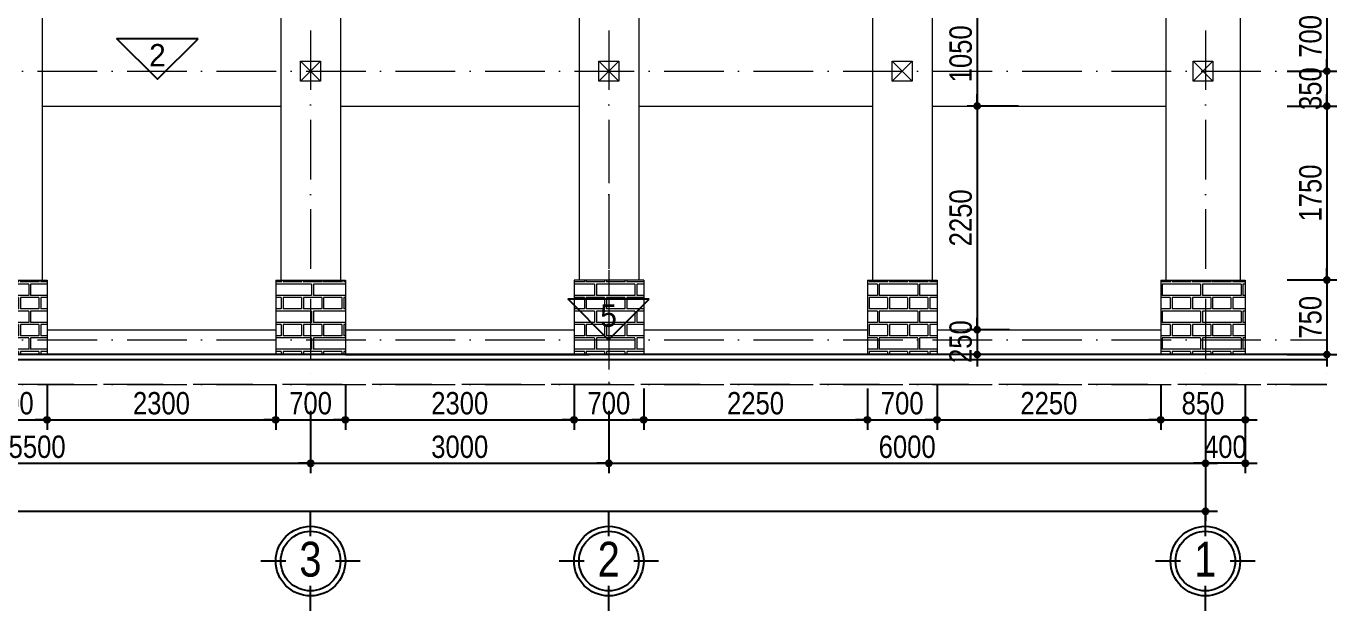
# Model space of a CAD drawing. Extents: x -1107188 to -523840, y 39692 to 514392.
# Drawn here: x -1077736 to -1064556, y 407575 to 413455 of the extents above; entities that cross this region are included whole.
import ezdxf
from ezdxf.enums import TextEntityAlignment as Align

# ---------------------------------------------------------------- set-up
doc = ezdxf.new("R2010")
doc.units = 0
doc.linetypes.add('ACAD_ISO10W100', pattern=[18, 12, -3, 0, -3])
doc.linetypes.add('DASHED2', pattern=[0.375, 0.25, -0.125])
doc.layers.get('DEFPOINTS').update_dxf_attribs({"linetype": 'CONTINUOUS'})
for name, color, linetype in [('DIM', 1, 'CONTINUOUS'), ('HATCH', 8, 'CONTINUOUS'), ('HATCHNGOI', 22, 'CONTINUOUS'), ('TAGS', 60, 'CONTINUOUS'), ('TUONG', 131, 'CONTINUOUS')]:
    doc.layers.add(name, color=color, linetype=linetype)
for name, color, linetype, lineweight in [('HACHT', 8, 'CONTINUOUS', 5), ('NET-THAY', 2, 'CONTINUOUS', 13), ('TRUC', 24, 'CONTINUOUS', 0)]:
    doc.layers.add(name, color=color, linetype=linetype, lineweight=lineweight)
doc.styles.add('AVO', font='')
doc.styles.add('HEL-CONDENSE', font='')
doc.styles.get("Standard").update_dxf_attribs({"font": ''})
doc.styles.add('VNI-HELVE-CONDENSEN', font='')
doc.styles.get('AVO').set_extended_font_data('VNI-Avo')
doc.styles.get('HEL-CONDENSE').set_extended_font_data('VNI-Helve-Condense')
doc.styles.get('Standard').set_extended_font_data('VNI-Helve-Condense')
doc.styles.get('VNI-HELVE-CONDENSEN').set_extended_font_data('VNI-Helve-Condense')
doc.dimstyles.new('D100', dxfattribs={"dimtxt": 225, "dimasz": 1.2, "dimexe": 100, "dimexo": 0, "dimgap": 50, "dimtad": 1, "dimdec": 0, "dimzin": 13, "dimdsep": 46, "dimtxsty": 'HEL-CONDENSE', "dimblk": 'D50', "dimcen": 0, "dimclrd": 1, "dimclre": 1, "dimclrt": 7, "dimadec": 0, "dimazin": 0, "dimtfac": 1, "dimtdec": 0, "dimtmove": 0, "dimatfit": 3, "dimldrblk": 'D50', "dimfxl": 1, "dimtolj": 1, "dimtzin": 13, "dimarcsym": 0})
doc.dimstyles.get("Standard").update_dxf_attribs({"dimtxt": 0.18, "dimasz": 0.18, "dimexe": 0.18, "dimexo": 0.0625, "dimgap": 0.09, "dimtad": 0, "dimtih": 1, "dimtoh": 1, "dimdec": 4, "dimzin": 0, "dimdsep": 46, "dimtxsty": 'Standard', "dimcen": 0.09, "dimadec": 0, "dimazin": 0, "dimtfac": 1, "dimtdec": 4, "dimtofl": 0, "dimtmove": 0, "dimatfit": 3, "dimfxl": 1, "dimtolj": 1, "dimtzin": 0, "dimarcsym": 0})
pattern_1 = [(180, (-2396478.65, 162383.13), (-3e-14, -270.968), [387.35, -19.05]), (180, (-2396478.65, 162268.83), (-3e-14, -270.968), [387.35, -19.05]), (180, (-2396580.25, 162247.64), (-3e-14, -270.968), [184.15, -19.05]), (180, (-2396580.25, 162133.34), (-3e-14, -270.968), [184.15, -19.05]), (270, (-2396478.65, 162383.13), (406.4, -7e-14), [114.3, -156.6672]), (270, (-2396459.6, 162383.13), (406.4, -7e-14), [114.3, -156.6672]), (270, (-2396580.25, 162247.64), (203.2, -4e-14), [114.3, -156.6672]), (270, (-2396561.2, 162247.64), (203.2, -4e-14), [114.3, -156.6672])]

# ---------------------------------------------------------------- blocks, each defined once
blk = doc.blocks.new('D50')
at = {"layer": 'DIM'}
blk.add_hatch(color=256, dxfattribs=at).paths.add_polyline_path([(25, 0, 1), (-25, 0, 1)])
blk.add_line((25, 0), (100, 0), dxfattribs=at)
blk.add_circle((0, 0), 25, dxfattribs=at)
blk = doc.blocks.new('*D770')
at = {"layer": 'DEFPOINTS', "color": 0, "transparency": 16777216}
for p in [(-1080376, 409587), (-1074876, 409587), (-1074876, 409058)]:
    blk.add_point(p, dxfattribs=at)
at = {"layer": 'DIM', "color": 1, "lineweight": -2, "transparency": 16777216}
for p, q in [((-1080376, 409587), (-1080376, 408958)), ((-1074876, 409587), (-1074876, 408958)), ((-1080375, 409058), (-1074877, 409058))]:
    blk.add_line(p, q, dxfattribs=at)
at = {"layer": 'DIM', "color": 1, "lineweight": -2, "transparency": 16777216, "xscale": 1.199999999999999, "yscale": 1.199999999999999, "zscale": 1.199999999999999, "rotation": 180}
blk.add_blockref('D50', (-1080376, 409058), dxfattribs=at)
at = {"layer": 'DIM', "color": 1, "lineweight": -2, "transparency": 16777216, "xscale": 1.199999999999999, "yscale": 1.199999999999999, "zscale": 1.199999999999999}
blk.add_blockref('D50', (-1074876, 409058), dxfattribs=at)
at = {"layer": 'DIM', "color": 7, "transparency": 16777216, "insert": (-1077626, 409223), "char_height": 225, "attachment_point": 5, "style": 'HEL-CONDENSE'}
blk.add_mtext('\\A1;5500', dxfattribs=at)
blk = doc.blocks.new('*D771')
at = {"layer": 'DEFPOINTS', "color": 0, "transparency": 16777216}
for p in [(-1074876, 409587), (-1071876, 409587), (-1071876, 409058)]:
    blk.add_point(p, dxfattribs=at)
at = {"layer": 'DIM', "color": 1, "lineweight": -2, "transparency": 16777216}
for p, q in [((-1074876, 409587), (-1074876, 408958)), ((-1071876, 409587), (-1071876, 408958)), ((-1074875, 409058), (-1071877, 409058))]:
    blk.add_line(p, q, dxfattribs=at)
at = {"layer": 'DIM', "color": 1, "lineweight": -2, "transparency": 16777216, "xscale": 1.199999999999999, "yscale": 1.199999999999999, "zscale": 1.199999999999999, "rotation": 180}
blk.add_blockref('D50', (-1074876, 409058), dxfattribs=at)
at = {"layer": 'DIM', "color": 1, "lineweight": -2, "transparency": 16777216, "xscale": 1.199999999999999, "yscale": 1.199999999999999, "zscale": 1.199999999999999}
blk.add_blockref('D50', (-1071876, 409058), dxfattribs=at)
at = {"layer": 'DIM', "color": 7, "transparency": 16777216, "insert": (-1073376, 409223), "char_height": 225, "attachment_point": 5, "style": 'HEL-CONDENSE'}
blk.add_mtext('\\A1;3000', dxfattribs=at)
blk = doc.blocks.new('*D772')
at = {"layer": 'DEFPOINTS', "color": 0, "transparency": 16777216}
for p in [(-1071876, 409587), (-1065876, 409587), (-1065876, 409058)]:
    blk.add_point(p, dxfattribs=at)
at = {"layer": 'DIM', "color": 1, "lineweight": -2, "transparency": 16777216}
for p, q in [((-1071876, 409587), (-1071876, 408958)), ((-1065876, 409587), (-1065876, 408958)), ((-1071875, 409058), (-1065877, 409058))]:
    blk.add_line(p, q, dxfattribs=at)
at = {"layer": 'DIM', "color": 1, "lineweight": -2, "transparency": 16777216, "xscale": 1.199999999999999, "yscale": 1.199999999999999, "zscale": 1.199999999999999, "rotation": 180}
blk.add_blockref('D50', (-1071876, 409058), dxfattribs=at)
at = {"layer": 'DIM', "color": 1, "lineweight": -2, "transparency": 16777216, "xscale": 1.199999999999999, "yscale": 1.199999999999999, "zscale": 1.199999999999999}
blk.add_blockref('D50', (-1065876, 409058), dxfattribs=at)
at = {"layer": 'DIM', "color": 7, "transparency": 16777216, "insert": (-1068876, 409223), "char_height": 225, "attachment_point": 5, "style": 'HEL-CONDENSE'}
blk.add_mtext('\\A1;6000', dxfattribs=at)
blk = doc.blocks.new('*D773')
at = {"layer": 'DEFPOINTS', "color": 0, "transparency": 16777216}
for p in [(-1098876, 409587), (-1065876, 409587), (-1065876, 408575)]:
    blk.add_point(p, dxfattribs=at)
at = {"layer": 'DIM', "color": 1, "lineweight": -2, "transparency": 16777216}
for p, q in [((-1098876, 409587), (-1098876, 408475)), ((-1065876, 409587), (-1065876, 408475)), ((-1098875, 408575), (-1065877, 408575))]:
    blk.add_line(p, q, dxfattribs=at)
at = {"layer": 'DIM', "color": 1, "lineweight": -2, "transparency": 16777216, "xscale": 1.199999999999999, "yscale": 1.199999999999999, "zscale": 1.199999999999999, "rotation": 180}
blk.add_blockref('D50', (-1098876, 408575), dxfattribs=at)
at = {"layer": 'DIM', "color": 1, "lineweight": -2, "transparency": 16777216, "xscale": 1.199999999999999, "yscale": 1.199999999999999, "zscale": 1.199999999999999}
blk.add_blockref('D50', (-1065876, 408575), dxfattribs=at)
at = {"layer": 'DIM', "color": 7, "transparency": 16777216, "insert": (-1082376, 408739), "char_height": 225, "attachment_point": 5, "style": 'HEL-CONDENSE'}
blk.add_mtext('\\A1;33000', dxfattribs=at)
blk = doc.blocks.new('A$C206177D3')
at = {"layer": 'TAGS', "ltscale": 1000}
for p, q in [((-37, 240), (-37, 490)), ((-287, -10), (-537, -10)), ((463, -10), (213, -10)), ((-37, -510), (-37, -260))]:
    blk.add_line(p, q, dxfattribs=at)
blk.add_circle((-37, -10), 350, dxfattribs=at)
at = {"layer": 'TAGS', "color": 254, "ltscale": 1000}
blk.add_circle((-37, -10), 300, dxfattribs=at)
at = {"layer": 'TAGS', "ltscale": 1000, "style": 'VNI-HELVE-CONDENSEN'}
blk.add_attdef('A', text='', height=350, dxfattribs=at).set_placement((-38, -166), align=Align.CENTER)
blk = doc.blocks.new('*D782')
at = {"layer": 'DEFPOINTS', "color": 0, "transparency": 16777216}
for p in [(-1065876, 409587), (-1065476, 409587), (-1065876, 409058)]:
    blk.add_point(p, dxfattribs=at)
at = {"layer": 'HATCHNGOI', "color": 1, "lineweight": -2, "transparency": 16777216}
for p, q in [((-1065876, 409587), (-1065876, 408958)), ((-1065476, 409587), (-1065476, 408958)), ((-1065477, 409058), (-1065875, 409058))]:
    blk.add_line(p, q, dxfattribs=at)
at = {"layer": 'HATCHNGOI', "color": 1, "lineweight": -2, "transparency": 16777216, "xscale": 1.199999999999999, "yscale": 1.199999999999999, "zscale": 1.199999999999999, "rotation": 180}
blk.add_blockref('D50', (-1065876, 409058), dxfattribs=at)
at = {"layer": 'HATCHNGOI', "color": 1, "lineweight": -2, "transparency": 16777216, "xscale": 1.199999999999999, "yscale": 1.199999999999999, "zscale": 1.199999999999999}
blk.add_blockref('D50', (-1065476, 409058), dxfattribs=at)
at = {"layer": 'HATCHNGOI', "color": 7, "transparency": 16777216, "insert": (-1065676, 409223), "char_height": 225, "attachment_point": 5, "style": 'HEL-CONDENSE'}
blk.add_mtext('\\A1;400', dxfattribs=at)
blk = doc.blocks.new('*D828')
at = {"layer": 'DEFPOINTS', "color": 0, "linetype": 'Continuous', "transparency": 16777216}
for p in [(-1078226, 409852), (-1077526, 409852), (-1077526, 409496)]:
    blk.add_point(p, dxfattribs=at)
at = {"layer": 'DIM', "color": 1, "linetype": 'Continuous', "lineweight": -2, "transparency": 16777216}
for p, q in [((-1078226, 409852), (-1078226, 409396)), ((-1077526, 409852), (-1077526, 409396)), ((-1078225, 409496), (-1077527, 409496))]:
    blk.add_line(p, q, dxfattribs=at)
at = {"layer": 'DIM', "color": 1, "linetype": 'Continuous', "lineweight": -2, "transparency": 16777216, "xscale": 1.199999999999999, "yscale": 1.199999999999999, "zscale": 1.199999999999999, "rotation": 180}
blk.add_blockref('D50', (-1078226, 409496), dxfattribs=at)
at = {"layer": 'DIM', "color": 1, "linetype": 'Continuous', "lineweight": -2, "transparency": 16777216, "xscale": 1.199999999999999, "yscale": 1.199999999999999, "zscale": 1.199999999999999}
blk.add_blockref('D50', (-1077526, 409496), dxfattribs=at)
at = {"layer": 'DIM', "color": 7, "linetype": 'Continuous', "transparency": 16777216, "insert": (-1077876, 409661), "char_height": 225, "attachment_point": 5, "style": 'HEL-CONDENSE'}
blk.add_mtext('\\A1;700', dxfattribs=at)
blk = doc.blocks.new('*D829')
at = {"layer": 'DEFPOINTS', "color": 0, "linetype": 'Continuous', "transparency": 16777216}
for p in [(-1077526, 409852), (-1075226, 409852), (-1075226, 409496)]:
    blk.add_point(p, dxfattribs=at)
at = {"layer": 'DIM', "color": 1, "linetype": 'Continuous', "lineweight": -2, "transparency": 16777216}
for p, q in [((-1077526, 409852), (-1077526, 409396)), ((-1075226, 409852), (-1075226, 409396)), ((-1077525, 409496), (-1075227, 409496))]:
    blk.add_line(p, q, dxfattribs=at)
at = {"layer": 'DIM', "color": 1, "linetype": 'Continuous', "lineweight": -2, "transparency": 16777216, "xscale": 1.199999999999999, "yscale": 1.199999999999999, "zscale": 1.199999999999999, "rotation": 180}
blk.add_blockref('D50', (-1077526, 409496), dxfattribs=at)
at = {"layer": 'DIM', "color": 1, "linetype": 'Continuous', "lineweight": -2, "transparency": 16777216, "xscale": 1.199999999999999, "yscale": 1.199999999999999, "zscale": 1.199999999999999}
blk.add_blockref('D50', (-1075226, 409496), dxfattribs=at)
at = {"layer": 'DIM', "color": 7, "linetype": 'Continuous', "transparency": 16777216, "insert": (-1076376, 409661), "char_height": 225, "attachment_point": 5, "style": 'HEL-CONDENSE'}
blk.add_mtext('\\A1;2300', dxfattribs=at)
blk = doc.blocks.new('*D830')
at = {"layer": 'DEFPOINTS', "color": 0, "linetype": 'Continuous', "transparency": 16777216}
for p in [(-1075226, 409852), (-1074526, 409852), (-1074526, 409496)]:
    blk.add_point(p, dxfattribs=at)
at = {"layer": 'DIM', "color": 1, "linetype": 'Continuous', "lineweight": -2, "transparency": 16777216}
for p, q in [((-1075226, 409852), (-1075226, 409396)), ((-1074526, 409852), (-1074526, 409396)), ((-1075225, 409496), (-1074527, 409496))]:
    blk.add_line(p, q, dxfattribs=at)
at = {"layer": 'DIM', "color": 1, "linetype": 'Continuous', "lineweight": -2, "transparency": 16777216, "xscale": 1.199999999999999, "yscale": 1.199999999999999, "zscale": 1.199999999999999, "rotation": 180}
blk.add_blockref('D50', (-1075226, 409496), dxfattribs=at)
at = {"layer": 'DIM', "color": 1, "linetype": 'Continuous', "lineweight": -2, "transparency": 16777216, "xscale": 1.199999999999999, "yscale": 1.199999999999999, "zscale": 1.199999999999999}
blk.add_blockref('D50', (-1074526, 409496), dxfattribs=at)
at = {"layer": 'DIM', "color": 7, "linetype": 'Continuous', "transparency": 16777216, "insert": (-1074876, 409661), "char_height": 225, "attachment_point": 5, "style": 'HEL-CONDENSE'}
blk.add_mtext('\\A1;700', dxfattribs=at)
blk = doc.blocks.new('*D831')
at = {"layer": 'DEFPOINTS', "color": 0, "linetype": 'Continuous', "transparency": 16777216}
for p in [(-1074526, 409852), (-1072226, 409852), (-1072226, 409496)]:
    blk.add_point(p, dxfattribs=at)
at = {"layer": 'DIM', "color": 1, "linetype": 'Continuous', "lineweight": -2, "transparency": 16777216}
for p, q in [((-1074526, 409852), (-1074526, 409396)), ((-1072226, 409852), (-1072226, 409396)), ((-1074525, 409496), (-1072227, 409496))]:
    blk.add_line(p, q, dxfattribs=at)
at = {"layer": 'DIM', "color": 1, "linetype": 'Continuous', "lineweight": -2, "transparency": 16777216, "xscale": 1.199999999999999, "yscale": 1.199999999999999, "zscale": 1.199999999999999, "rotation": 180}
blk.add_blockref('D50', (-1074526, 409496), dxfattribs=at)
at = {"layer": 'DIM', "color": 1, "linetype": 'Continuous', "lineweight": -2, "transparency": 16777216, "xscale": 1.199999999999999, "yscale": 1.199999999999999, "zscale": 1.199999999999999}
blk.add_blockref('D50', (-1072226, 409496), dxfattribs=at)
at = {"layer": 'DIM', "color": 7, "linetype": 'Continuous', "transparency": 16777216, "insert": (-1073376, 409661), "char_height": 225, "attachment_point": 5, "style": 'HEL-CONDENSE'}
blk.add_mtext('\\A1;2300', dxfattribs=at)
blk = doc.blocks.new('*D832')
at = {"layer": 'DEFPOINTS', "color": 0, "linetype": 'Continuous', "transparency": 16777216}
for p in [(-1072226, 409852), (-1071526, 409812), (-1071526, 409496)]:
    blk.add_point(p, dxfattribs=at)
at = {"layer": 'DIM', "color": 1, "linetype": 'Continuous', "lineweight": -2, "transparency": 16777216}
for p, q in [((-1072226, 409852), (-1072226, 409396)), ((-1071526, 409812), (-1071526, 409396)), ((-1072225, 409496), (-1071527, 409496))]:
    blk.add_line(p, q, dxfattribs=at)
at = {"layer": 'DIM', "color": 1, "linetype": 'Continuous', "lineweight": -2, "transparency": 16777216, "xscale": 1.199999999999999, "yscale": 1.199999999999999, "zscale": 1.199999999999999, "rotation": 180}
blk.add_blockref('D50', (-1072226, 409496), dxfattribs=at)
at = {"layer": 'DIM', "color": 1, "linetype": 'Continuous', "lineweight": -2, "transparency": 16777216, "xscale": 1.199999999999999, "yscale": 1.199999999999999, "zscale": 1.199999999999999}
blk.add_blockref('D50', (-1071526, 409496), dxfattribs=at)
at = {"layer": 'DIM', "color": 7, "linetype": 'Continuous', "transparency": 16777216, "insert": (-1071876, 409661), "char_height": 225, "attachment_point": 5, "style": 'HEL-CONDENSE'}
blk.add_mtext('\\A1;700', dxfattribs=at)
blk = doc.blocks.new('*D833')
at = {"layer": 'DEFPOINTS', "color": 0, "linetype": 'Continuous', "transparency": 16777216}
for p in [(-1071526, 409812), (-1069276, 409812), (-1069276, 409496)]:
    blk.add_point(p, dxfattribs=at)
at = {"layer": 'DIM', "color": 1, "linetype": 'Continuous', "lineweight": -2, "transparency": 16777216}
for p, q in [((-1071526, 409812), (-1071526, 409396)), ((-1069276, 409812), (-1069276, 409396)), ((-1071525, 409496), (-1069277, 409496))]:
    blk.add_line(p, q, dxfattribs=at)
at = {"layer": 'DIM', "color": 1, "linetype": 'Continuous', "lineweight": -2, "transparency": 16777216, "xscale": 1.199999999999999, "yscale": 1.199999999999999, "zscale": 1.199999999999999, "rotation": 180}
blk.add_blockref('D50', (-1071526, 409496), dxfattribs=at)
at = {"layer": 'DIM', "color": 1, "linetype": 'Continuous', "lineweight": -2, "transparency": 16777216, "xscale": 1.199999999999999, "yscale": 1.199999999999999, "zscale": 1.199999999999999}
blk.add_blockref('D50', (-1069276, 409496), dxfattribs=at)
at = {"layer": 'DIM', "color": 7, "linetype": 'Continuous', "transparency": 16777216, "insert": (-1070401, 409661), "char_height": 225, "attachment_point": 5, "style": 'HEL-CONDENSE'}
blk.add_mtext('\\A1;2250', dxfattribs=at)
blk = doc.blocks.new('*D834')
at = {"layer": 'DEFPOINTS', "color": 0, "linetype": 'Continuous', "transparency": 16777216}
for p in [(-1069276, 409812), (-1068576, 409852), (-1068576, 409496)]:
    blk.add_point(p, dxfattribs=at)
at = {"layer": 'DIM', "color": 1, "linetype": 'Continuous', "lineweight": -2, "transparency": 16777216}
for p, q in [((-1069276, 409812), (-1069276, 409396)), ((-1068576, 409852), (-1068576, 409396)), ((-1069275, 409496), (-1068577, 409496))]:
    blk.add_line(p, q, dxfattribs=at)
at = {"layer": 'DIM', "color": 1, "linetype": 'Continuous', "lineweight": -2, "transparency": 16777216, "xscale": 1.199999999999999, "yscale": 1.199999999999999, "zscale": 1.199999999999999, "rotation": 180}
blk.add_blockref('D50', (-1069276, 409496), dxfattribs=at)
at = {"layer": 'DIM', "color": 1, "linetype": 'Continuous', "lineweight": -2, "transparency": 16777216, "xscale": 1.199999999999999, "yscale": 1.199999999999999, "zscale": 1.199999999999999}
blk.add_blockref('D50', (-1068576, 409496), dxfattribs=at)
at = {"layer": 'DIM', "color": 7, "linetype": 'Continuous', "transparency": 16777216, "insert": (-1068926, 409661), "char_height": 225, "attachment_point": 5, "style": 'HEL-CONDENSE'}
blk.add_mtext('\\A1;700', dxfattribs=at)
blk = doc.blocks.new('*D835')
at = {"layer": 'DEFPOINTS', "color": 0, "linetype": 'Continuous', "transparency": 16777216}
for p in [(-1068576, 409852), (-1066326, 409852), (-1066326, 409496)]:
    blk.add_point(p, dxfattribs=at)
at = {"layer": 'DIM', "color": 1, "linetype": 'Continuous', "lineweight": -2, "transparency": 16777216}
for p, q in [((-1068576, 409852), (-1068576, 409396)), ((-1066326, 409852), (-1066326, 409396)), ((-1068575, 409496), (-1066327, 409496))]:
    blk.add_line(p, q, dxfattribs=at)
at = {"layer": 'DIM', "color": 1, "linetype": 'Continuous', "lineweight": -2, "transparency": 16777216, "xscale": 1.199999999999999, "yscale": 1.199999999999999, "zscale": 1.199999999999999, "rotation": 180}
blk.add_blockref('D50', (-1068576, 409496), dxfattribs=at)
at = {"layer": 'DIM', "color": 1, "linetype": 'Continuous', "lineweight": -2, "transparency": 16777216, "xscale": 1.199999999999999, "yscale": 1.199999999999999, "zscale": 1.199999999999999}
blk.add_blockref('D50', (-1066326, 409496), dxfattribs=at)
at = {"layer": 'DIM', "color": 7, "linetype": 'Continuous', "transparency": 16777216, "insert": (-1067451, 409661), "char_height": 225, "attachment_point": 5, "style": 'HEL-CONDENSE'}
blk.add_mtext('\\A1;2250', dxfattribs=at)
blk = doc.blocks.new('*D836')
at = {"layer": 'DEFPOINTS', "color": 0, "linetype": 'Continuous', "transparency": 16777216}
for p in [(-1066326, 409852), (-1065476, 409852), (-1065476, 409496)]:
    blk.add_point(p, dxfattribs=at)
at = {"layer": 'DIM', "color": 1, "linetype": 'Continuous', "lineweight": -2, "transparency": 16777216}
for p, q in [((-1066326, 409852), (-1066326, 409396)), ((-1065476, 409852), (-1065476, 409396)), ((-1066325, 409496), (-1065477, 409496))]:
    blk.add_line(p, q, dxfattribs=at)
at = {"layer": 'DIM', "color": 1, "linetype": 'Continuous', "lineweight": -2, "transparency": 16777216, "xscale": 1.199999999999999, "yscale": 1.199999999999999, "zscale": 1.199999999999999, "rotation": 180}
blk.add_blockref('D50', (-1066326, 409496), dxfattribs=at)
at = {"layer": 'DIM', "color": 1, "linetype": 'Continuous', "lineweight": -2, "transparency": 16777216, "xscale": 1.199999999999999, "yscale": 1.199999999999999, "zscale": 1.199999999999999}
blk.add_blockref('D50', (-1065476, 409496), dxfattribs=at)
at = {"layer": 'DIM', "color": 7, "linetype": 'Continuous', "transparency": 16777216, "insert": (-1065901, 409661), "char_height": 225, "attachment_point": 5, "style": 'HEL-CONDENSE'}
blk.add_mtext('\\A1;850', dxfattribs=at)
blk = doc.blocks.new('*D859')
at = {"layer": 'DEFPOINTS', "color": 0, "linetype": 'Continuous', "transparency": 16777216}
for p in [(-1067958, 413702), (-1068172, 412652), (-1067755, 412652)]:
    blk.add_point(p, dxfattribs=at)
at = {"layer": 'DIM', "color": 1, "linetype": 'Continuous', "lineweight": -2, "transparency": 16777216}
for p, q in [((-1067958, 413702), (-1068272, 413702)), ((-1068172, 413700), (-1068172, 412653)), ((-1067755, 412652), (-1068272, 412652))]:
    blk.add_line(p, q, dxfattribs=at)
at = {"layer": 'DIM', "color": 1, "linetype": 'Continuous', "lineweight": -2, "transparency": 16777216, "xscale": 1.199999999999999, "yscale": 1.199999999999999, "zscale": 1.199999999999999}
for p, rotation in [((-1068172, 413702), 90), ((-1068172, 412652), 270)]:
    blk.add_blockref('D50', p, dxfattribs=dict(at, rotation=rotation))
at = {"layer": 'DIM', "color": 7, "linetype": 'Continuous', "transparency": 16777216, "insert": (-1068337, 413177), "char_height": 225, "attachment_point": 5, "rotation": 90, "style": 'HEL-CONDENSE'}
blk.add_mtext('\\A1;1050', dxfattribs=at)
blk = doc.blocks.new('*D871')
at = {"layer": 'DEFPOINTS', "color": 0, "linetype": 'Continuous', "transparency": 16777216}
for p in [(-1067755, 412652), (-1068172, 410402), (-1067846, 410402)]:
    blk.add_point(p, dxfattribs=at)
at = {"layer": 'DIM', "color": 1, "linetype": 'Continuous', "lineweight": -2, "transparency": 16777216}
for p, q in [((-1067755, 412652), (-1068272, 412652)), ((-1068172, 412650), (-1068172, 410403)), ((-1067846, 410402), (-1068272, 410402))]:
    blk.add_line(p, q, dxfattribs=at)
at = {"layer": 'DIM', "color": 1, "linetype": 'Continuous', "lineweight": -2, "transparency": 16777216, "xscale": 1.199999999999999, "yscale": 1.199999999999999, "zscale": 1.199999999999999}
for p, rotation in [((-1068172, 412652), 90), ((-1068172, 410402), 270)]:
    blk.add_blockref('D50', p, dxfattribs=dict(at, rotation=rotation))
at = {"layer": 'DIM', "color": 7, "linetype": 'Continuous', "transparency": 16777216, "insert": (-1068337, 411527), "char_height": 225, "attachment_point": 5, "rotation": 90, "style": 'HEL-CONDENSE'}
blk.add_mtext('\\A1;2250', dxfattribs=at)
blk = doc.blocks.new('*D872')
at = {"layer": 'DEFPOINTS', "color": 0, "linetype": 'Continuous', "transparency": 16777216}
for p in [(-1067846, 410402), (-1068172, 410152), (-1067778, 410152)]:
    blk.add_point(p, dxfattribs=at)
at = {"layer": 'DIM', "color": 1, "linetype": 'Continuous', "lineweight": -2, "transparency": 16777216}
for p, q in [((-1067846, 410402), (-1068272, 410402)), ((-1068172, 410400), (-1068172, 410153)), ((-1067778, 410152), (-1068272, 410152))]:
    blk.add_line(p, q, dxfattribs=at)
at = {"layer": 'DIM', "color": 1, "linetype": 'Continuous', "lineweight": -2, "transparency": 16777216, "xscale": 1.199999999999999, "yscale": 1.199999999999999, "zscale": 1.199999999999999}
for p, rotation in [((-1068172, 410402), 90), ((-1068172, 410152), 270)]:
    blk.add_blockref('D50', p, dxfattribs=dict(at, rotation=rotation))
at = {"layer": 'DIM', "color": 7, "linetype": 'Continuous', "transparency": 16777216, "insert": (-1068337, 410282), "char_height": 225, "attachment_point": 5, "rotation": 90, "style": 'HEL-CONDENSE'}
blk.add_mtext('\\A1;250', dxfattribs=at)
blk = doc.blocks.new('*D876')
at = {"layer": 'DEFPOINTS', "color": 0, "linetype": 'Continuous', "transparency": 16777216}
for p in [(-1065056, 413702), (-1065056, 413002), (-1064656, 413002)]:
    blk.add_point(p, dxfattribs=at)
at = {"layer": 'DIM', "color": 1, "linetype": 'Continuous', "lineweight": -2, "transparency": 16777216}
for p, q in [((-1065056, 413702), (-1064556, 413702)), ((-1064656, 413700), (-1064656, 413003)), ((-1065056, 413002), (-1064556, 413002))]:
    blk.add_line(p, q, dxfattribs=at)
at = {"layer": 'DIM', "color": 1, "linetype": 'Continuous', "lineweight": -2, "transparency": 16777216, "xscale": 1.199999999999999, "yscale": 1.199999999999999, "zscale": 1.199999999999999}
for p, rotation in [((-1064656, 413702), 90), ((-1064656, 413002), 270)]:
    blk.add_blockref('D50', p, dxfattribs=dict(at, rotation=rotation))
at = {"layer": 'DIM', "color": 7, "linetype": 'Continuous', "transparency": 16777216, "insert": (-1064820, 413352), "char_height": 225, "attachment_point": 5, "rotation": 90, "style": 'HEL-CONDENSE'}
blk.add_mtext('\\A1;700', dxfattribs=at)
blk = doc.blocks.new('*D881')
at = {"layer": 'DEFPOINTS', "color": 0, "linetype": 'Continuous', "transparency": 16777216}
for p in [(-1065056, 412652), (-1065056, 410902), (-1064656, 410902)]:
    blk.add_point(p, dxfattribs=at)
at = {"layer": 'DIM', "color": 1, "linetype": 'Continuous', "lineweight": -2, "transparency": 16777216}
for p, q in [((-1065056, 412652), (-1064556, 412652)), ((-1064656, 412650), (-1064656, 410903)), ((-1065056, 410902), (-1064556, 410902))]:
    blk.add_line(p, q, dxfattribs=at)
at = {"layer": 'DIM', "color": 1, "linetype": 'Continuous', "lineweight": -2, "transparency": 16777216, "xscale": 1.199999999999999, "yscale": 1.199999999999999, "zscale": 1.199999999999999}
for p, rotation in [((-1064656, 412652), 90), ((-1064656, 410902), 270)]:
    blk.add_blockref('D50', p, dxfattribs=dict(at, rotation=rotation))
at = {"layer": 'DIM', "color": 7, "linetype": 'Continuous', "transparency": 16777216, "insert": (-1064820, 411777), "char_height": 225, "attachment_point": 5, "rotation": 90, "style": 'HEL-CONDENSE'}
blk.add_mtext('\\A1;1750', dxfattribs=at)
blk = doc.blocks.new('*D882')
at = {"layer": 'DEFPOINTS', "color": 0, "linetype": 'Continuous', "transparency": 16777216}
for p in [(-1065056, 410902), (-1065056, 410152), (-1064656, 410152)]:
    blk.add_point(p, dxfattribs=at)
at = {"layer": 'DIM', "color": 1, "linetype": 'Continuous', "lineweight": -2, "transparency": 16777216}
for p, q in [((-1065056, 410902), (-1064556, 410902)), ((-1064656, 410900), (-1064656, 410153)), ((-1065056, 410152), (-1064556, 410152))]:
    blk.add_line(p, q, dxfattribs=at)
at = {"layer": 'DIM', "color": 1, "linetype": 'Continuous', "lineweight": -2, "transparency": 16777216, "xscale": 1.199999999999999, "yscale": 1.199999999999999, "zscale": 1.199999999999999}
for p, rotation in [((-1064656, 410902), 90), ((-1064656, 410152), 270)]:
    blk.add_blockref('D50', p, dxfattribs=dict(at, rotation=rotation))
at = {"layer": 'DIM', "color": 7, "linetype": 'Continuous', "transparency": 16777216, "insert": (-1064820, 410527), "char_height": 225, "attachment_point": 5, "rotation": 90, "style": 'HEL-CONDENSE'}
blk.add_mtext('\\A1;750', dxfattribs=at)
blk = doc.blocks.new('*D874')
at = {"layer": 'DEFPOINTS', "color": 0, "linetype": 'Continuous', "transparency": 16777216}
for p in [(-1065056, 413002), (-1065056, 412652), (-1064656, 412652)]:
    blk.add_point(p, dxfattribs=at)
at = {"layer": 'DIM', "color": 1, "linetype": 'Continuous', "lineweight": -2, "transparency": 16777216}
for p, q in [((-1065056, 413002), (-1064556, 413002)), ((-1064656, 413000), (-1064656, 412653)), ((-1065056, 412652), (-1064556, 412652))]:
    blk.add_line(p, q, dxfattribs=at)
at = {"layer": 'DIM', "color": 1, "linetype": 'Continuous', "lineweight": -2, "transparency": 16777216, "xscale": 1.199999999999999, "yscale": 1.199999999999999, "zscale": 1.199999999999999}
for p, rotation in [((-1064656, 413002), 90), ((-1064656, 412652), 270)]:
    blk.add_blockref('D50', p, dxfattribs=dict(at, rotation=rotation))
at = {"layer": 'DIM', "color": 7, "linetype": 'Continuous', "transparency": 16777216, "insert": (-1064820, 412827), "char_height": 225, "attachment_point": 5, "rotation": 90, "style": 'HEL-CONDENSE'}
blk.add_mtext('\\A1;350', dxfattribs=at)
blk = doc.blocks.new('TUONG-NAM')
at = {"layer": 'TAGS'}
blk.add_lwpolyline([(-453, -453), (453, -453), (0, 0)], close=True, dxfattribs=at)
at = {"layer": 'TAGS', "linetype": 'Continuous', "style": 'AVO'}
blk.add_attdef('KH-TUONG', text='', height=250, dxfattribs=at).set_placement((0, -269), align=Align.MIDDLE_CENTER)

msp = doc.modelspace()

# ---------------------------------------------------------------- hatches: boundary and pattern name
at = {"layer": 'HACHT'}
h = msp.add_hatch(dxfattribs=at)
h.set_pattern_fill('AR-BRELM', color=256, scale=2, angle=180, style=0)
h.set_pattern_definition(pattern_1)
h.paths.add_polyline_path([(-1078225.774, 410901.638), (-1078225.774, 410151.638), (-1077525.774, 410151.638), (-1077525.774, 410901.638)])
h = msp.add_hatch(dxfattribs=at)
h.set_pattern_fill('AR-BRELM', color=256, scale=2, angle=180, style=0)
h.set_pattern_definition(pattern_1)
h.paths.add_polyline_path([(-1075225.774, 410901.638), (-1075225.774, 410151.638), (-1074525.774, 410151.638), (-1074525.774, 410901.638)])
h = msp.add_hatch(dxfattribs=at)
h.set_pattern_fill('AR-BRELM', color=256, scale=2, angle=180, style=0)
h.set_pattern_definition(pattern_1)
h.paths.add_polyline_path([(-1072225.774, 410901.638), (-1072225.774, 410151.638), (-1071525.774, 410151.638), (-1071525.774, 410901.638)])
h = msp.add_hatch(dxfattribs=at)
h.set_pattern_fill('AR-BRELM', color=256, scale=2, angle=180, style=0)
h.set_pattern_definition(pattern_1)
h.paths.add_polyline_path([(-1068575.774, 410151.638), (-1068575.774, 410901.638), (-1069275.774, 410901.638), (-1069275.774, 410151.638)])
h = msp.add_hatch(dxfattribs=at)
h.set_pattern_fill('AR-BRELM', color=256, scale=2, angle=180, style=0)
h.set_pattern_definition(pattern_1)
h.paths.add_polyline_path([(-1065475.774, 410301.638), (-1065475.774, 410901.638), (-1065925.774, 410901.638), (-1065925.774, 410301.638)])
h.paths.add_polyline_path([(-1066325.774, 410901.638), (-1066325.774, 410301.638), (-1065925.774, 410301.638), (-1065925.774, 410901.638)])
h.paths.add_polyline_path([(-1066325.774, 410301.638), (-1066325.774, 410151.638), (-1065925.774, 410151.638), (-1065925.774, 410301.638)])
h.paths.add_polyline_path([(-1065475.774, 410151.638), (-1065475.774, 410301.638), (-1065925.774, 410301.638), (-1065925.774, 410151.638)])

# ---------------------------------------------------------------- linework, layer by layer
at = {"layer": 'HATCH'}
msp.add_lwpolyline([(-1074525.774, 410151.638), (-1072075.774, 410151.638)], dxfattribs=at)
at = {"layer": 'NET-THAY'}
for p, q in [((-1077525.774, 410401.638), (-1075225.774, 410401.638)), ((-1074525.774, 410401.638), (-1072225.774, 410401.638)), ((-1071525.774, 410401.638), (-1069275.774, 410401.638)), ((-1068575.774, 410401.638), (-1066325.774, 410401.638))]:
    msp.add_line(p, q, dxfattribs=at)
for points in [[(-1077575.774, 420201.638), (-1077575.774, 410901.638)], [(-1075175.774, 420201.638), (-1075175.774, 410901.638)], [(-1074575.774, 420201.638), (-1074575.774, 410901.638)], [(-1072175.774, 420201.638), (-1072175.774, 410901.638)], [(-1071575.774, 420201.638), (-1071575.774, 410901.638)], [(-1069225.774, 420201.638), (-1069225.774, 410901.638)], [(-1068625.774, 420201.638), (-1068625.774, 410901.638)], [(-1066275.774, 420201.638), (-1066275.774, 410901.638)], [(-1065525.774, 420201.638), (-1065525.774, 410901.638)], [(-1074975.774, 413101.638), (-1074775.774, 413101.638), (-1074775.774, 412901.638), (-1074975.774, 412901.638), (-1074975.774, 413101.638)], [(-1074775.774, 413101.638), (-1074975.774, 412901.638)], [(-1074975.774, 413101.638), (-1074775.774, 412901.638)], [(-1071975.774, 413101.638), (-1071775.774, 413101.638), (-1071775.774, 412901.638), (-1071975.774, 412901.638), (-1071975.774, 413101.638)], [(-1071775.774, 413101.638), (-1071975.774, 412901.638)], [(-1071975.774, 413101.638), (-1071775.774, 412901.638)], [(-1069025.774, 413101.638), (-1068825.774, 413101.638), (-1068825.774, 412901.638), (-1069025.774, 412901.638), (-1069025.774, 413101.638)], [(-1068825.774, 413101.638), (-1069025.774, 412901.638)], [(-1069025.774, 413101.638), (-1068825.774, 412901.638)], [(-1066000.774, 413101.638), (-1065800.774, 413101.638), (-1065800.774, 412901.638), (-1066000.774, 412901.638), (-1066000.774, 413101.638)], [(-1065800.774, 413101.638), (-1066000.774, 412901.638)], [(-1066000.774, 413101.638), (-1065800.774, 412901.638)], [(-1077575.774, 412651.638), (-1075175.774, 412651.638)], [(-1074575.774, 412651.638), (-1072175.774, 412651.638)], [(-1071575.774, 412651.638), (-1069225.774, 412651.638)], [(-1068625.774, 412651.638), (-1066275.774, 412651.638)], [(-1078225.774, 410901.638), (-1077525.774, 410901.638)], [(-1077525.774, 410901.638), (-1077525.774, 410151.638)], [(-1075225.774, 410901.638), (-1075225.774, 410151.638)], [(-1075225.774, 410901.638), (-1074525.774, 410901.638)], [(-1074525.774, 410901.638), (-1074525.774, 410151.638)], [(-1072225.774, 410901.638), (-1072225.774, 410151.638)], [(-1071525.774, 410901.638), (-1072225.774, 410901.638)], [(-1071525.774, 410901.638), (-1071525.774, 410151.638)], [(-1069275.774, 410901.638), (-1069275.774, 410151.638)], [(-1069275.774, 410901.638), (-1068575.774, 410901.638)], [(-1068575.774, 410901.638), (-1068575.774, 410151.638)], [(-1066325.774, 410901.638), (-1066325.774, 410151.638)], [(-1066325.774, 410901.638), (-1065475.774, 410901.638)], [(-1065475.774, 410901.638), (-1065475.774, 410151.638)], [(-1074525.774, 410301.638), (-1074525.774, 410151.638)]]:
    msp.add_lwpolyline(points, dxfattribs=at)
at = {"layer": 'TRUC', "linetype": 'ACAD_ISO10W100', "ltscale": 50}
msp.add_lwpolyline([(-1100124.007, 424214.293), (-1064655.569, 424214.293), (-1064655.569, 409851.638), (-1100124.007, 409851.638)], close=True, dxfattribs=at)
for points in [[(-1074875.774, 424214.293), (-1074875.774, 409851.638)], [(-1071875.774, 424214.293), (-1071875.774, 409851.638)], [(-1071875.774, 424214.293), (-1071875.774, 409851.638)], [(-1065875.774, 424214.293), (-1065875.774, 409851.638)], [(-1100124.007, 413001.638), (-1064655.569, 413001.638)], [(-1100124.007, 410301.638), (-1064655.569, 410301.638)], [(-1100124.007, 409851.638), (-1064655.569, 409851.638)]]:
    msp.add_lwpolyline(points, dxfattribs=at)
at = {"layer": 'TRUC', "linetype": 'DASHED2', "ltscale": 1000}
msp.add_lwpolyline([(-1071875.774, 412501.638), (-1071875.774, 409851.638)], dxfattribs=at)
at = {"layer": 'TUONG', "const_width": 20}
msp.add_lwpolyline([(-1064655.569, 410101.638), (-1100124.007, 410101.638)], dxfattribs=at)
at = {"layer": 'TUONG'}
msp.add_lwpolyline([(-1064655.569, 410151.638), (-1100124.007, 410151.638)], dxfattribs=at)

# ---------------------------------------------------------------- block references
at = {"layer": 'TAGS', "linetype": 'Continuous'}
ref = msp.add_blockref('TUONG-NAM', (-1076415.694, 412920.435), dxfattribs=dict(at, xscale=0.8999999999068677, yscale=0.9000000000232831, zscale=0.9, rotation=180))
ref.add_attrib('KH-TUONG', '2', dxfattribs={"color": 7, "linetype": 'Continuous', "height": 225, "style": 'AVO'}).set_placement((-1076416.139, 413162.789), align=Align.MIDDLE_CENTER)
ref = msp.add_blockref('TUONG-NAM', (-1071878.885, 410300.597), dxfattribs=dict(at, xscale=0.8999999999068677, yscale=0.9000000000232831, zscale=0.9, rotation=180))
ref.add_attrib('KH-TUONG', '5', dxfattribs={"color": 7, "linetype": 'Continuous', "height": 225, "style": 'AVO'}).set_placement((-1071879.33, 410542.951), align=Align.MIDDLE_CENTER)
at = {"layer": 'TAGS', "ltscale": 1000}
ref = msp.add_blockref('A$C206177D3', (-1074839.152, 408084.386), dxfattribs=at)
ref.add_attrib('A', '3', dxfattribs={"color": 7, "ltscale": 1000, "height": 350, "style": 'VNI-HELVE-CONDENSEN'}).set_placement((-1074877.456, 407918.748), align=Align.CENTER)
ref = msp.add_blockref('A$C206177D3', (-1071839.152, 408084.386), dxfattribs=at)
ref.add_attrib('A', '2', dxfattribs={"color": 7, "ltscale": 1000, "height": 350, "style": 'VNI-HELVE-CONDENSEN'}).set_placement((-1071877.456, 407918.748), align=Align.CENTER)
ref = msp.add_blockref('A$C206177D3', (-1065840.352, 408084.386), dxfattribs=at)
ref.add_attrib('A', '1', dxfattribs={"color": 7, "ltscale": 1000, "height": 350, "style": 'VNI-HELVE-CONDENSEN'}).set_placement((-1065878.656, 407918.748), align=Align.CENTER)

# ---------------------------------------------------------------- dimensions: what is measured, and where the dimension line sits
at = {"layer": 'DIM', "linetype": 'Continuous'}
for base, p1, p2, picture, middle in [((-1068171.866, 412651.638), (-1067958.334, 413701.638), (-1067755.247, 412651.638), '*D859', (-1068336.766, 413176.638)), ((-1068171.866, 410401.638), (-1067755.247, 412651.638), (-1067846.213, 410401.638), '*D871', (-1068336.766, 411526.638))]:
    dim = msp.add_linear_dim(base=base, p1=p1, p2=p2, angle=90, dimstyle='D100', override={"dimtmove": 1}, dxfattribs=at)
    dim.commit()
    dim.dimension.update_dxf_attribs({"geometry": picture, "text_midpoint": middle})
for base, p1, p2, picture, middle in [((-1064655.569, 413001.638), (-1065055.569, 413701.638), (-1065055.569, 413001.638), '*D876', (-1064820.469, 413351.638)), ((-1064655.569, 410901.638), (-1065055.569, 412651.638), (-1065055.569, 410901.638), '*D881', (-1064820.469, 411776.638)), ((-1064655.569, 410151.638), (-1065055.569, 410901.638), (-1065055.569, 410151.638), '*D882', (-1064820.469, 410526.638))]:
    dim = msp.add_linear_dim(base=base, p1=p1, p2=p2, angle=90, dimstyle='D100', dxfattribs=at)
    dim.commit()
    dim.dimension.update_dxf_attribs({"geometry": picture, "text_midpoint": middle})
dim = msp.add_linear_dim(base=(-1064655.569, 412651.638), p1=(-1065055.569, 413001.638), p2=(-1065055.569, 412651.638), angle=90, dimstyle='D100', dxfattribs=at)
dim.commit()
dim.dimension.update_dxf_attribs({"geometry": '*D874', "text_midpoint": (-1064655.569, 412826.638), "dimtype": 160})
dim = msp.add_linear_dim(base=(-1068171.866, 410151.638), p1=(-1067846.213, 410401.638), p2=(-1067777.822, 410151.638), angle=90, dimstyle='D100', override={"dimtmove": 1}, dxfattribs=at)
dim.commit()
dim.dimension.update_dxf_attribs({"geometry": '*D872', "text_midpoint": (-1068171.866, 410281.638), "dimtype": 160})
for base, p1, p2, picture, middle in [((-1077525.774, 409495.701), (-1078225.774, 409851.638), (-1077525.774, 409851.638), '*D828', (-1077875.774, 409660.601)), ((-1075225.774, 409495.701), (-1077525.774, 409851.638), (-1075225.774, 409851.638), '*D829', (-1076375.774, 409660.601)), ((-1074525.774, 409495.701), (-1075225.774, 409851.638), (-1074525.774, 409851.638), '*D830', (-1074875.774, 409660.601)), ((-1072225.774, 409495.701), (-1074525.774, 409851.638), (-1072225.774, 409851.638), '*D831', (-1073375.774, 409660.601)), ((-1071525.774, 409495.701), (-1072225.774, 409851.638), (-1071525.774, 409812.175), '*D832', (-1071875.774, 409660.601)), ((-1069275.774, 409495.701), (-1071525.774, 409812.175), (-1069275.774, 409812.175), '*D833', (-1070400.774, 409660.601)), ((-1068575.774, 409495.701), (-1069275.774, 409812.175), (-1068575.774, 409851.638), '*D834', (-1068925.774, 409660.601)), ((-1066325.774, 409495.701), (-1068575.774, 409851.638), (-1066325.774, 409851.638), '*D835', (-1067450.774, 409660.601)), ((-1065475.774, 409495.701), (-1066325.774, 409851.638), (-1065475.774, 409851.638), '*D836', (-1065900.774, 409660.601))]:
    dim = msp.add_linear_dim(base=base, p1=p1, p2=p2, dimstyle='D100', override={"dimtmove": 1}, dxfattribs=at)
    dim.commit()
    dim.dimension.update_dxf_attribs({"geometry": picture, "text_midpoint": middle})
at = {"layer": 'DIM'}
dim = msp.add_aligned_dim(p1=(-1098875.774, 409587.303), p2=(-1065875.774, 409587.303), distance=-1012.771, dimstyle='D100', dxfattribs=at)
dim.commit()
dim.dimension.update_dxf_attribs({"geometry": '*D773', "text_midpoint": (-1082375.774, 408739.432)})
for base, p1, p2, picture, middle in [((-1074875.774, 409057.891), (-1080375.774, 409587.303), (-1074875.774, 409587.303), '*D770', (-1077625.774, 409222.791)), ((-1071875.774, 409057.891), (-1074875.774, 409587.303), (-1071875.774, 409587.303), '*D771', (-1073375.774, 409222.791)), ((-1065875.774, 409057.891), (-1071875.774, 409587.303), (-1065875.774, 409587.303), '*D772', (-1068875.774, 409222.791))]:
    dim = msp.add_linear_dim(base=base, p1=p1, p2=p2, angle=180, dimstyle='D100', override={"dimtmove": 1}, dxfattribs=at)
    dim.commit()
    dim.dimension.update_dxf_attribs({"geometry": picture, "text_midpoint": middle})
at = {"layer": 'HATCHNGOI', "color": 14}
dim = msp.add_linear_dim(base=(-1065875.774, 409057.891), p1=(-1065475.774, 409587.303), p2=(-1065875.774, 409587.303), dimstyle='Standard', override={"dimtxt": 225, "dimasz": 1.2, "dimexe": 100, "dimexo": 0, "dimgap": 50, "dimtad": 1, "dimtih": 0, "dimtoh": 0, "dimdec": 2, "dimzin": 13, "dimtxsty": 'HEL-CONDENSE', "dimblk": 'D50', "dimcen": 0, "dimclrd": 1, "dimclre": 1, "dimclrt": 7, "dimtdec": 2, "dimtofl": 1, "dimldrblk": 'D50', "dimtzin": 13}, dxfattribs=at)
dim.commit()
dim.dimension.update_dxf_attribs({"geometry": '*D782', "text_midpoint": (-1065675.774, 409057.891), "dimtype": 160})

doc.saveas('drawing.dxf')
